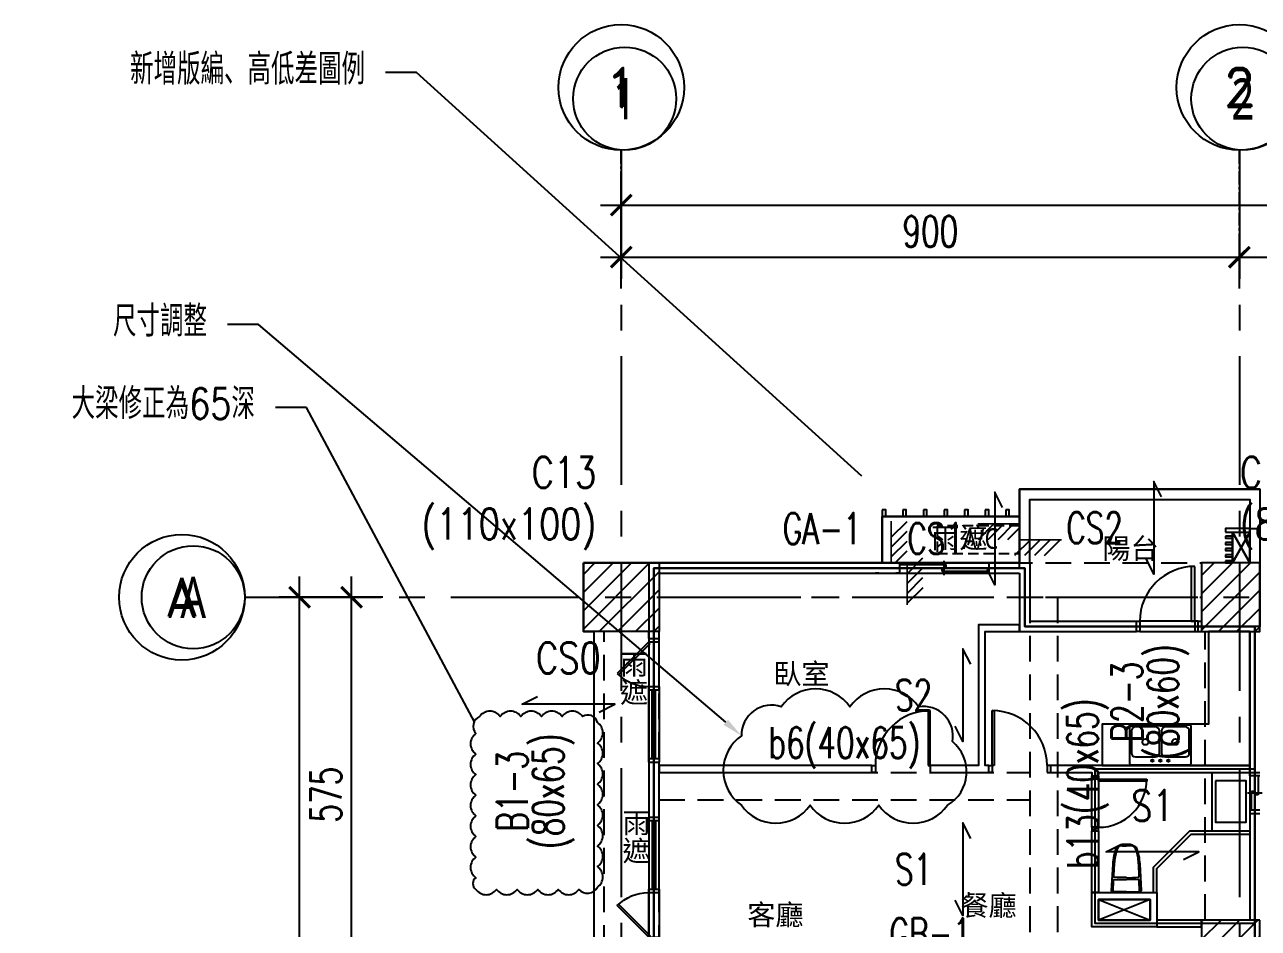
# Model space of a CAD drawing. Header units: millimetres. Extents: x -3377 to 119122, y -22007 to 15479.
# Drawn here: x 63483 to 65279, y 2402 to 3718 of the extents above; entities that cross this region are included whole.
import ezdxf
from ezdxf import colors
from ezdxf.entities.mleader import LeaderData, LeaderLine
from ezdxf.enums import TextEntityAlignment as Align
from ezdxf.math import Vec2, Vec3

# ---------------------------------------------------------------- set-up
doc = ezdxf.new("R2010")
doc.units = ezdxf.units.MM
doc.header["$LTSCALE"] = 150
doc.header["$MEASUREMENT"] = 0
for name, pattern in [('11', [0.15, 0.1, -0.05]), ('CENTER', [2, 1.25, -0.25, 0.25, -0.25]), ('HIDDEN', [0.375, 0.25, -0.125])]:
    doc.linetypes.add(name, pattern=pattern)
doc.layers.get('0').update_dxf_attribs({"plot": 0})
for name, color, linetype in [('A-10-OTHER', 7, 'Continuous'), ('area2', 6, 'Continuous'), ('ASSLN', 8, 'Continuous'), ('COL', 1, 'Continuous'), ('Col-Line', 8, 'CENTER'), ('DIM1', 7, 'Continuous'), ('FIN', 5, 'Continuous'), ('GRID', 5, 'CENTER'), ('OPEN', 4, 'Continuous'), ('S-COL', 7, 'Continuous'), ('S-COLB', 4, 'HIDDEN'), ('S-GRID', 1, 'CENTER'), ('S-GRID-DIM', 2, 'Continuous'), ('S-GRID-T', 3, 'Continuous'), ('S-HATCH-COL', 13, 'Continuous'), ('S-OPEN', 13, 'Continuous'), ('S-RCBMB', 3, 'HIDDEN'), ('S-RCBMG', 2, 'HIDDEN'), ('S-SLAB', 5, 'Continuous'), ('S-SLABT', 2, 'Continuous'), ('S-TEXTB', 3, 'Continuous'), ('S-TEXTC', 3, 'Continuous'), ('S-TEXTG', 2, 'Continuous'), ('S-THIN', 201, 'Continuous'), ('TEXT', 2, 'Continuous'), ('TOIL', 6, 'Continuous'), ('WALL', 2, 'Continuous'), ('WALL2', 3, 'Continuous'), ('WALL3', 4, 'Continuous')]:
    doc.layers.add(name, color=color, linetype=linetype)
for name, color, linetype, plot in [('AREA', 3, 'Continuous', False), ('S-ARCH', 252, 'Continuous', False), ('S-CLOUD_2022-0304', 4, 'Continuous', False), ('S-CLOUD_20220217(結構依建築圖2022-0216修改)', 4, 'Continuous', False), ('機電', 11, 'Continuous', False)]:
    doc.layers.add(name, color=color, linetype=linetype, plot=plot)
doc.styles.add('3E', font='simplex.shx', dxfattribs={"width": 0.8, "height": 45, "bigfont": 'dayus.shx'})
doc.styles.add('C1', font='', dxfattribs={"bigfont": 'japanese.shx'})
doc.styles.add('CD2', font='romand', dxfattribs={"height": 15})
doc.styles.add('CS4', font='romans.shx', dxfattribs={"width": 0.7, "height": 45, "bigfont": 'lsp.shx'})
doc.styles.add('HH', font='')
doc.styles.add('HHV', font='')
doc.styles.add('LSP', font='SIMPLEX.shx', dxfattribs={"width": 0.8, "bigfont": 'lsp.shx'})
doc.styles.get('C1').set_extended_font_data('微軟正黑體')
doc.styles.get('HH').set_extended_font_data('Microsoft JhengHei')
doc.styles.get('HHV').set_extended_font_data('@微軟正黑體')
doc.dimstyles.new('DIM150', dxfattribs={"dimscale": 15, "dimtxt": 3, "dimasz": 2, "dimexe": 2, "dimexo": 2, "dimgap": 1, "dimtad": 1, "dimdec": 1, "dimdsep": 46, "dimtxsty": 'CS4', "dimblk1": 'ARCHTICK', "dimblk2": 'ARCHTICK', "dimsah": 1, "dimcen": 2, "dimdle": 2, "dimadec": 0, "dimazin": 0, "dimtfac": 1, "dimtdec": 1, "dimtmove": 0, "dimatfit": 3, "dimldrblk": 'TAA', "dimfxl": 0, "dimtolj": 1, "dimarcsym": 0})

# ---------------------------------------------------------------- blocks, each defined once
blk = doc.blocks.new('SG1')
at = {"layer": 'S-GRID-T'}
blk.add_circle((0, 6.09375), 6.09375, dxfattribs=at)
at = {"layer": 'S-GRID-T', "style": 'CD2'}
blk.add_attdef('GRID-BUB', text='', height=3.75, dxfattribs=at).set_placement((0, 6.09375), align=Align.MIDDLE_CENTER)
blk = doc.blocks.new('SG2')
at = {"layer": 'S-GRID-T'}
blk.add_circle((-6.09375, 0), 6.09375, dxfattribs=at)
at = {"layer": 'S-GRID-T', "style": 'CD2'}
blk.add_attdef('GRID-BUB', text='', height=3.75, dxfattribs=at).set_placement((-6.09375, 0), align=Align.MIDDLE_CENTER)
blk = doc.blocks.new('_ARCHTICK')
at = {"color": 0, "linetype": 'ByBlock', "const_width": 0.15}
blk.add_lwpolyline([(-0.5, -0.5), (0.5, 0.5)], dxfattribs=at)
blk = doc.blocks.new('*D71')
at = {"layer": 'DEFPOINTS', "color": 0, "transparency": 16777216}
for p in [(-5535.9, -424.9), (-8310.9, -500.6), (-5535.9, -500.6)]:
    blk.add_point(p, dxfattribs=at)
at = {"layer": 'S-GRID-DIM', "color": 0, "lineweight": -2, "transparency": 16777216}
for p, q in [((-8310.9, -470.6), (-8310.9, -394.9)), ((-5535.9, -470.6), (-5535.9, -394.9)), ((-8340.9, -424.9), (-5505.9, -424.9))]:
    blk.add_line(p, q, dxfattribs=at)
at = {"layer": 'S-GRID-DIM', "color": 0, "lineweight": -2, "transparency": 16777216, "xscale": 30, "yscale": 30, "zscale": 30, "rotation": 180}
blk.add_blockref('_ARCHTICK', (-8310.9, -424.9), dxfattribs=at)
at = {"layer": 'S-GRID-DIM', "color": 0, "lineweight": -2, "transparency": 16777216, "xscale": 30, "yscale": 30, "zscale": 30}
blk.add_blockref('_ARCHTICK', (-5535.9, -424.9), dxfattribs=at)
at = {"layer": 'S-GRID-DIM', "color": 0, "transparency": 16777216, "insert": (-6923.4, -387.4), "char_height": 45, "attachment_point": 5, "style": 'CS4'}
blk.add_mtext('\\A1;2775', dxfattribs=at)
blk = doc.blocks.new('TAA')
at = {"linetype": 'Continuous'}
blk.add_line((0, 0), (-1.663, 0), dxfattribs=at)
blk.add_solid([(-1.5, -0.25), (-1.5, 0.25), (0, 0)], dxfattribs=at)
blk = doc.blocks.new('*D72')
at = {"layer": 'DEFPOINTS', "color": 0, "transparency": 16777216}
for p in [(-7410.9, -500.6), (-8310.9, -576.2), (-7410.9, -576.2)]:
    blk.add_point(p, dxfattribs=at)
at = {"layer": 'S-GRID-DIM', "color": 0, "lineweight": -2, "transparency": 16777216}
for p, q in [((-8310.9, -546.2), (-8310.9, -470.6)), ((-7410.9, -546.2), (-7410.9, -470.6)), ((-8340.9, -500.6), (-7380.9, -500.6))]:
    blk.add_line(p, q, dxfattribs=at)
at = {"layer": 'S-GRID-DIM', "color": 0, "lineweight": -2, "transparency": 16777216, "xscale": 30, "yscale": 30, "zscale": 30, "rotation": 180}
blk.add_blockref('_ARCHTICK', (-8310.9, -500.6), dxfattribs=at)
at = {"layer": 'S-GRID-DIM', "color": 0, "lineweight": -2, "transparency": 16777216, "xscale": 30, "yscale": 30, "zscale": 30}
blk.add_blockref('_ARCHTICK', (-7410.9, -500.6), dxfattribs=at)
at = {"layer": 'S-GRID-DIM', "color": 0, "transparency": 16777216, "insert": (-7860.9, -463.1), "char_height": 45, "attachment_point": 5, "style": 'CS4'}
blk.add_mtext('\\A1;900', dxfattribs=at)
blk = doc.blocks.new('*D73')
at = {"layer": 'DEFPOINTS', "color": 0, "transparency": 16777216}
for p in [(-6585.9, -500.6), (-7410.9, -576.2), (-6585.9, -576.2)]:
    blk.add_point(p, dxfattribs=at)
at = {"layer": 'S-GRID-DIM', "color": 0, "lineweight": -2, "transparency": 16777216}
for p, q in [((-7410.9, -546.2), (-7410.9, -470.6)), ((-6585.9, -546.2), (-6585.9, -470.6)), ((-7440.9, -500.6), (-6555.9, -500.6))]:
    blk.add_line(p, q, dxfattribs=at)
at = {"layer": 'S-GRID-DIM', "color": 0, "lineweight": -2, "transparency": 16777216, "xscale": 30, "yscale": 30, "zscale": 30, "rotation": 180}
blk.add_blockref('_ARCHTICK', (-7410.9, -500.6), dxfattribs=at)
at = {"layer": 'S-GRID-DIM', "color": 0, "lineweight": -2, "transparency": 16777216, "xscale": 30, "yscale": 30, "zscale": 30}
blk.add_blockref('_ARCHTICK', (-6585.9, -500.6), dxfattribs=at)
at = {"layer": 'S-GRID-DIM', "color": 0, "transparency": 16777216, "insert": (-6998.4, -463.1), "char_height": 45, "attachment_point": 5, "style": 'CS4'}
blk.add_mtext('\\A1;825', dxfattribs=at)
blk = doc.blocks.new('*D75')
at = {"layer": 'DEFPOINTS', "color": 0, "transparency": 16777216}
for p in [(-8779.1, -995.9), (-8703.4, -995.9), (-8703.4, -2885.9)]:
    blk.add_point(p, dxfattribs=at)
at = {"layer": 'S-GRID-DIM', "color": 0, "lineweight": -2, "transparency": 16777216}
for p, q in [((-8779.1, -2915.9), (-8779.1, -965.9)), ((-8733.4, -995.9), (-8809.1, -995.9)), ((-8733.4, -2885.9), (-8809.1, -2885.9))]:
    blk.add_line(p, q, dxfattribs=at)
at = {"layer": 'S-GRID-DIM', "color": 0, "lineweight": -2, "transparency": 16777216, "xscale": 30, "yscale": 30, "zscale": 30}
for p, rotation in [((-8779.1, -995.9), 90), ((-8779.1, -2885.9), 270)]:
    blk.add_blockref('_ARCHTICK', p, dxfattribs=dict(at, rotation=rotation))
at = {"layer": 'S-GRID-DIM', "color": 0, "transparency": 16777216, "insert": (-8816.6, -1940.9), "char_height": 45, "attachment_point": 5, "rotation": 90, "style": 'CS4'}
blk.add_mtext('\\A1;1890', dxfattribs=at)
blk = doc.blocks.new('*D78')
at = {"layer": 'DEFPOINTS', "color": 0, "transparency": 16777216}
for p in [(-8703.4, -995.9), (-8627.8, -995.9), (-8627.8, -1570.9)]:
    blk.add_point(p, dxfattribs=at)
at = {"layer": 'S-GRID-DIM', "color": 0, "lineweight": -2, "transparency": 16777216}
for p, q in [((-8703.4, -1600.9), (-8703.4, -965.9)), ((-8657.8, -995.9), (-8733.4, -995.9)), ((-8657.8, -1570.9), (-8733.4, -1570.9))]:
    blk.add_line(p, q, dxfattribs=at)
at = {"layer": 'S-GRID-DIM', "color": 0, "lineweight": -2, "transparency": 16777216, "xscale": 30, "yscale": 30, "zscale": 30}
for p, rotation in [((-8703.4, -995.9), 90), ((-8703.4, -1570.9), 270)]:
    blk.add_blockref('_ARCHTICK', p, dxfattribs=dict(at, rotation=rotation))
at = {"layer": 'S-GRID-DIM', "color": 0, "transparency": 16777216, "insert": (-8740.9, -1283.4), "char_height": 45, "attachment_point": 5, "rotation": 90, "style": 'CS4'}
blk.add_mtext('\\A1;575', dxfattribs=at)
blk = doc.blocks.new('COL(2F-16F)')
for points in [[(-8365.9, -945.9), (-8255.9, -945.9), (-8255.9, -1045.9), (-8365.9, -1045.9)], [(-7380.9, -945.9), (-7465.9, -945.9), (-7465.9, -1045.9), (-7380.9, -1045.9)], [(-7380.9, -1465.9), (-7465.9, -1465.9), (-7465.9, -1605.9), (-7380.9, -1605.9)]]:
    blk.add_lwpolyline(points, close=True)
blk = doc.blocks.new('$PWS001115O08HK0DW0000DW2')
at = {"color": 0, "linetype": 'Continuous'}
for p, q in [((-55, 7.5), (-50, 7.5)), ((-50, 7.5), (-50, -7.5)), ((50, 7.5), (-50, 7.5)), ((50, 2.5), (-50, 2.5)), ((55, 7.5), (50, 7.5)), ((50, 7.5), (50, -7.5)), ((-50, -7.5), (-55, -7.5)), ((50, -2.5), (-50, -2.5)), ((-50, -7.5), (50, -7.5)), ((50, -7.5), (55, -7.5))]:
    blk.add_line(p, q, dxfattribs=at)
blk = doc.blocks.new('$PDS002515O05SC0DW00008C10')
at = {"color": 0, "linetype": 'Continuous', "lineweight": -2}
for p, q in [((-13.5, 53.5), (-15.6, 51.3)), ((-15.6, 51.3), (30.4, 5.4)), ((32.5, 7.5), (-13.5, 53.5)), ((-37.5, 7.5), (-32.5, 7.5)), ((-32.5, 7.5), (-32.5, -7.5)), ((32.5, 7.5), (-32.5, 7.5)), ((30.4, 5.4), (32.5, 7.5)), ((37.5, 7.5), (32.5, 7.5)), ((32.5, 7.5), (32.5, -7.5)), ((-32.5, -7.5), (-37.5, -7.5)), ((-32.5, -7.5), (32.5, -7.5)), ((32.5, -7.5), (37.5, -7.5))]:
    blk.add_line(p, q, dxfattribs=at)
blk.add_arc((32.5, 7.5), 65, 135, 180, dxfattribs=at)
blk = doc.blocks.new('A$C16E17CE1')
at = {"color": 252}
for p, q in [((-1790, 1245), (-1790, 780)), ((-980, 855), (-1055, 825)), ((-1055, 855), (-980, 825))]:
    blk.add_line(p, q, dxfattribs=at)
blk.add_lwpolyline([(-1170, 1412.5), (-1170, 1345), (-1370, 1345), (-1370, 1412.5)], close=True, dxfattribs=at)
blk.add_lwpolyline([(-835, 1345), (-860, 1345), (-860, 1390), (-835, 1390), (-835, 1345), (-860, 1390), (-860, 1345), (-835, 1390)], dxfattribs=at)
at = {"layer": 'A-10-OTHER', "color": 252}
for points in [[(-1370, 1422.5), (-1370, 1412.5), (-1365, 1412.5), (-1365, 1422.5)], [(-1340, 1422.5), (-1340, 1412.5), (-1335, 1412.5), (-1335, 1422.5)], [(-1310, 1422.5), (-1310, 1412.5), (-1305, 1412.5), (-1305, 1422.5)], [(-1280, 1422.5), (-1280, 1412.5), (-1275, 1412.5), (-1275, 1422.5)], [(-1250, 1422.5), (-1250, 1412.5), (-1245, 1412.5), (-1245, 1422.5)], [(-1220, 1422.5), (-1220, 1412.5), (-1215, 1412.5), (-1215, 1422.5)], [(-1190, 1422.5), (-1190, 1412.5), (-1185, 1412.5), (-1185, 1422.5)]]:
    blk.add_lwpolyline(points, close=True, dxfattribs=at)
at = {"layer": 'AREA', "color": 252}
for points in [[(-820, 1452.5), (-1170, 1452.5), (-1170, 1412.5), (-1370, 1412.5), (-1370, 1345), (-1710, 1345), (-1710, 1245), (-1790, 1245), (-1790, 780)], [(-820, 1452.5), (-1170, 1452.5), (-1170, 1345), (-1370, 1345), (-1370, 1345), (-1710, 1345), (-1710, 1245), (-1710, 1245), (-1710, 780)], [(-557.5, -592.5), (-827.5, -592.5), (-885, -592.5), (-1147.5, -592.5), (-1147.5, -637.5), (-1170, -637.5), (-1702.5, -637.5), (-1702.5, -7.5), (-1702.5, 1337.5), (-1162.5, 1337.5), (-1162.5, 1252.5), (-827.5, 1252.5), (-827.5, 1012.5), (-827.5, 1012.5), (-827.5, 772.5), (-827.5, 772.5), (-827.5, 580), (-827.5, 580), (-697.5, 580)]]:
    blk.add_lwpolyline(points, dxfattribs=at)
for points in [[(-820, 1452.5), (-820, 1252.5), (-1162.5, 1252.5), (-1162.5, 1337.5), (-1170, 1337.5), (-1170, 1452.5)], [(-1052.5, -7.5), (-1052.5, 482.5), (-827.5, 482.5), (-827.5, 772.5), (-827.5, 772.5), (-827.5, 1012.5), (-827.5, 1012.5), (-827.5, 1252.5), (-1162.5, 1252.5), (-1162.5, 1337.5), (-1702.5, 1337.5), (-1702.5, -7.5)]]:
    blk.add_lwpolyline(points, close=True, dxfattribs=at)
at = {"layer": 'area2', "color": 252}
blk.add_lwpolyline([(-1052.5, -7.5), (-1052.5, -7.5), (-1052.5, 482.5), (-1052.5, 482.5), (-1052.5, 482.5), (-827.5, 482.5), (-827.5, 482.5), (-827.5, 482.5), (-827.5, 1252.5), (-827.5, 1252.5), (-827.5, 1252.5), (-827.5, 1252.5), (-827.5, 1252.5), (-827.5, 1252.5), (-1162.5, 1252.5), (-1162.5, 1337.5), (-1162.5, 1337.5), (-1702.5, 1337.5), (-1702.5, -7.5), (-1052.5, -7.5), (-1052.5, -7.5)], close=True, dxfattribs=at)
at = {"layer": 'ASSLN', "color": 252}
for points in [[(-870, 1390), (-835, 1390), (-835, 1395), (-870, 1395)], [(-870, 1384), (-870, 1381), (-860, 1381), (-860, 1384)], [(-870, 1375), (-870, 1372), (-860, 1372), (-860, 1375)], [(-870, 1366), (-870, 1363), (-860, 1363), (-860, 1366)], [(-870, 1357), (-870, 1354), (-860, 1354), (-860, 1357)], [(-870, 1348), (-870, 1345), (-860, 1345), (-860, 1348)]]:
    blk.add_lwpolyline(points, close=True, dxfattribs=at)
at = {"layer": 'COL', "color": 252}
for points in [[(-1805, 1345), (-1695, 1345), (-1695, 1245), (-1805, 1245)], [(-820, 1345), (-905, 1345), (-905, 1245), (-820, 1245)], [(-820, 825), (-905, 825), (-905, 685), (-820, 685)]]:
    blk.add_lwpolyline(points, close=True, dxfattribs=at)
at = {"layer": 'Col-Line', "color": 252, "linetype": 'ByBlock'}
for centre in [(-1745, 2021), (-845, 2021), (-2373.2, 1295)]:
    blk.add_circle(centre, 75, dxfattribs=at)
at = {"layer": 'DIM1', "color": 252}
blk.add_lwpolyline([(-827.5, 1045), (-827.5, 821), (-827.5, 820), (-1060, 820), (-1060, 1045), (-827.5, 1045)], dxfattribs=at)
at = {"layer": 'FIN', "color": 252}
for p, q in [((-1010, 1106.1), (-1010, 1053.9)), ((-922.9, 1109), (-1007.1, 1109)), ((-1007.1, 1100.3), (-1007.1, 1068.4)), ((-972.3, 1106.1), (-1001.3, 1106.1)), ((-966.5, 1068.4), (-966.5, 1100.3)), ((-963.5, 1100.3), (-963.5, 1068.4)), ((-928.7, 1106.1), (-957.7, 1106.1)), ((-922.9, 1068.4), (-922.9, 1100.3)), ((-920, 1053.9), (-920, 1106.1)), ((-1001.3, 1062.6), (-972.3, 1062.6)), ((-957.7, 1062.6), (-928.7, 1062.6)), ((-1007.1, 1051), (-922.9, 1051))]:
    blk.add_line(p, q, dxfattribs=at)
blk.add_lwpolyline([(-835, 1245), (-895, 1245), (-895, 1110), (-1050, 1110), (-1050, 1050), (-835, 1050)], close=True, dxfattribs=at)
for centre, radius in [((-986.8, 1084.4), 4.48), ((-943.2, 1084.4), 4.48), ((-976.6, 1056.9), 1.65), ((-965, 1056.9), 1.75), ((-953.4, 1056.9), 1.65)]:
    blk.add_circle(centre, radius, dxfattribs=at)
for centre, radius, start, end in [((-1007.1, 1106.1), 2.9, 90, 180), ((-1001.3, 1100.3), 5.81, 90, 180), ((-972.3, 1100.3), 5.81, 0, 90), ((-957.7, 1100.3), 5.81, 90, 180), ((-928.7, 1100.3), 5.81, 0, 90), ((-922.9, 1106.1), 2.9, 0, 90), ((-1001.3, 1068.4), 5.81, 180, 270), ((-972.3, 1068.4), 5.81, 270, 0), ((-957.7, 1068.4), 5.81, 180, 270), ((-928.7, 1068.4), 5.81, 270, 0), ((-1007.1, 1053.9), 2.9, 180, 270), ((-922.9, 1053.9), 2.9, 270, 0)]:
    blk.add_arc(centre, radius, start, end, dxfattribs=at)
at = {"layer": 'GRID', "color": 252, "ltscale": 0.1}
for p, q in [((-1750, 1746.2), (-1750, 1946)), ((-850, 1746.2), (-850, 1946)), ((-2298.2, 1295), (-2098.2, 1295))]:
    blk.add_line(p, q, dxfattribs=at)
at = {"layer": 'OPEN', "color": 252, "linetype": 'Continuous'}
for p, q in [((-1280, 1327), (-1280, 1348)), ((-1350, 1345), (-1345, 1345)), ((-1345, 1330), (-1350, 1330)), ((-1345, 1345), (-1345, 1330)), ((-1215, 1345), (-1345, 1345)), ((-1345, 1342.5), (-1277.5, 1342.5)), ((-1215, 1337.5), (-1345, 1337.5)), ((-1345, 1330), (-1215, 1330)), ((-1282.5, 1332.5), (-1282.5, 1337.5)), ((-1215, 1332.5), (-1282.5, 1332.5)), ((-1277.5, 1342.5), (-1277.5, 1337.5)), ((-1210, 1345), (-1215, 1345)), ((-1215, 1345), (-1215, 1330)), ((-1215, 1330), (-1210, 1330)), ((-915, 1340), (-920, 1340)), ((-920, 1340), (-920, 1260)), ((-915, 1260), (-915, 1340)), ((-1000, 1260), (-995, 1260)), ((-995, 1260), (-995, 1245)), ((-915, 1260), (-995, 1260)), ((-920, 1260), (-915, 1260)), ((-910, 1260), (-915, 1260)), ((-915, 1260), (-915, 1245)), ((-995, 1245), (-1000, 1245)), ((-995, 1245), (-915, 1245)), ((-915, 1245), (-910, 1245)), ((-1300, 1130), (-1303, 1130)), ((-1303, 1130), (-1303, 1050)), ((-1300, 1050), (-1300, 1130)), ((-1210, 1050), (-1210, 1130)), ((-1210, 1130), (-1207, 1130)), ((-1207, 1130), (-1207, 1050)), ((-1385, 1050), (-1380, 1050)), ((-1380, 1050), (-1380, 1040)), ((-1303, 1050), (-1300, 1050)), ((-1295, 1050), (-1300, 1050)), ((-1300, 1050), (-1300, 1040)), ((-1215, 1050), (-1210, 1050)), ((-1210, 1050), (-1210, 1040)), ((-1207, 1050), (-1210, 1050)), ((-1125, 1050), (-1130, 1050)), ((-1130, 1050), (-1130, 1040)), ((-1380, 1040), (-1385, 1040)), ((-1300, 1040), (-1295, 1040)), ((-1210, 1040), (-1215, 1040)), ((-1130, 1040), (-1125, 1040)), ((-1065, 1030), (-1065, 1035)), ((-1055, 1030), (-1065, 1030)), ((-1065, 960), (-1065, 1030)), ((-1055, 1035), (-1055, 1030)), ((-1055, 1030), (-1055, 960)), ((-1055, 1030), (-985, 1030)), ((-1055, 1027), (-1055, 1030)), ((-985, 1027), (-1055, 1027)), ((-985, 1030), (-985, 1027)), ((-835, 1035), (-835, 1040)), ((-820, 1035), (-835, 1035)), ((-835, 1035), (-835, 985)), ((-827.5, 985), (-827.5, 1035)), ((-822.5, 1035), (-822.5, 1007.5)), ((-838, 1010), (-817, 1010)), ((-832.5, 985), (-832.5, 1012.5)), ((-832.5, 1012.5), (-827.5, 1012.5)), ((-822.5, 1007.5), (-827.5, 1007.5)), ((-820, 985), (-835, 985)), ((-835, 985), (-835, 980)), ((-1055, 960), (-1065, 960)), ((-1065, 960), (-1065, 955)), ((-1055, 955), (-1055, 960))]:
    blk.add_line(p, q, dxfattribs=at)
for centre, radius, start, end in [((-915, 1260), 80, 90, 180), ((-1300, 1050), 80, 90, 180), ((-1210, 1050), 80, 0, 90), ((-1055, 1030), 70, 270, 0)]:
    blk.add_arc(centre, radius, start, end, dxfattribs=at)
at = {"layer": 'TOIL', "color": 252}
for p, q in [((-890, 1040), (-890, 955)), ((-1020.7, 933), (-1014.5, 933)), ((-1008.3, 933), (-1014.5, 933)), ((-905, 825), (-905, 820)), ((-905, 825), (-905, 825)), ((-905, 820), (-905, 820))]:
    blk.add_line(p, q, dxfattribs=at)
blk.add_lwpolyline([(-885, 1027.5), (-885, 967.5), (-840, 967.5), (-840, 1027.5)], close=True, dxfattribs=at)
for points in [[(-975, 865), (-975, 902.1), (-922.1, 955), (-835, 955)], [(-970, 865), (-970, 900), (-920, 950), (-835, 950)]]:
    blk.add_lwpolyline(points, dxfattribs=at)
blk.add_lwpolyline([(-1012.5, 935.6, -0.194459), (-1000.2, 930.7, -0.07596), (-995.1, 906.7), (-993, 867.5), (-995.2, 865), (-1034.8, 865), (-1036, 867.5), (-1033.9, 906.5, -0.07596), (-1028.8, 930.7, -0.194459), (-1016.6, 935.6)], format="xyb", close=True, dxfattribs=at)
for points in [[(-1014.5, 866.3), (-1032.9, 866.3, -0.332674), (-1033.7, 866.9), (-1033.1, 883, -0.271876), (-1032.6, 883.7, -0.013613), (-1014.5, 884.1, -43.172872)], [(-1014.5, 866.3), (-996.1, 866.3, 0.332674), (-995.3, 866.9), (-995.9, 883, 0.271876), (-996.4, 883.7, 0.013613), (-1014.5, 884.1, 43.172872)]]:
    blk.add_lwpolyline(points, format="xyb", dxfattribs=at)
for centre, radius, start, end in [((-952.7, 902.7), 79.5, 161.2752, 174.7588), ((-1021.4, 926.1), 6.93, 83.869, 162.5206), ((-1007.5, 926.4), 6.62, 22.881, 96.9927), ((-1037.4, 910.8), 40.3, 359.7388, 26.8929), ((-869.9, 890.5), 163.2, 173.1505, 181.169), ((-1169.2, 893), 173.1, 358.2114, 5.8192), ((-1038, 302.1), 585.1, 87.7018, 89.5191), ((-1011.6, 1008.1), 121.5, 268.6098, 277.2474)]:
    blk.add_arc(centre, radius, start, end, dxfattribs=at)
at = {"layer": 'WALL', "color": 252}
for p, q in [((-1695, 1345), (-1155, 1345)), ((-1695, 1330), (-1170, 1330)), ((-1170, 1330), (-1170, 1245)), ((-1155, 1345), (-1155, 1260)), ((-1155, 1260), (-1000, 1260)), ((-1000, 1245), (-1000, 1260)), ((-910, 1245), (-910, 1260)), ((-910, 1260), (-905, 1260)), ((-1710, 1235), (-1710, 1245)), ((-1695, 1235), (-1695, 1245)), ((-1170, 1245), (-1000, 1245)), ((-910, 1245), (-905, 1245)), ((-1710, 1235), (-1695, 1235)), ((-1710, 1055), (-1710, 975)), ((-1710, 1055), (-1695, 1055)), ((-1695, 975), (-1695, 1055)), ((-835, 1040), (-820, 1040)), ((-835, 1020), (-835, 825)), ((-835, 1020), (-835, 1020)), ((-1710, 975), (-1695, 975)), ((-835, 980), (-820, 980))]:
    blk.add_line(p, q, dxfattribs=at)
blk.add_lwpolyline([(-820, 1345), (-835, 1345), (-835, 1395), (-820, 1395)], close=True, dxfattribs=at)
blk.add_lwpolyline([(-835, 1245), (-835, 1020)], dxfattribs=at)
at = {"layer": 'WALL2', "color": 252}
blk.add_line((-1375, 1330), (-1380, 1330), dxfattribs=at)
blk.add_lwpolyline([(-1702.5, 665), (-1702.5, 1337.5), (-1162.5, 1337.5), (-1162.5, 1252.5), (-827.5, 1252.5)], dxfattribs=at)
for points in [[(-1170, 1255), (-1230, 1255), (-1230, 1050), (-1300, 1050), (-1300, 1040), (-1215, 1040), (-1215, 1050), (-1220, 1050), (-1220, 1245), (-1170, 1245)], [(-1695, 1040), (-1385, 1040), (-1385, 1050), (-1695, 1050)], [(-835, 1050), (-1125, 1050), (-1125, 1040), (-1065, 1040), (-1065, 1035), (-1055, 1035), (-1055, 1040), (-835, 1040)], [(-1055, 865), (-1065, 865), (-1065, 955), (-1055, 955)], [(-970, 815), (-1065, 815), (-1065, 865), (-970, 865)], [(-1055, 825), (-980, 825), (-980, 855), (-1055, 855)], [(-970, 815), (-905, 815), (-905, 825), (-970, 825)]]:
    blk.add_lwpolyline(points, close=True, dxfattribs=at)
at = {"layer": 'WALL3', "color": 252}
for points in [[(-1170, 1345), (-1170, 1452.5), (-820, 1452.5), (-820, 1345)], [(-1155, 1345), (-1155, 1437.5), (-835, 1437.5), (-835, 1437.5), (-835, 1345)]]:
    blk.add_lwpolyline(points, dxfattribs=at)
at = {"layer": '機電', "color": 252, "linetype": '11'}
blk.add_lwpolyline([(-1170, 1358.8), (-1170, 1398.8), (-1290, 1398.8), (-1290, 1358.8)], close=True, dxfattribs=at)
at = {"layer": 'OPEN', "color": 252, "lineweight": -2, "rotation": 90.00000000000001}
blk.add_blockref('$PDS002515O05SC0DW00008C10', (-1702.5, 1197.5), dxfattribs=at)
at = {"layer": 'OPEN', "color": 252, "extrusion": (0, 0, -1), "zscale": -1, "rotation": 270}
blk.add_blockref('$PWS001115O08HK0DW0000DW2', (1702.5, 1110), dxfattribs=at)
at = {"layer": 'OPEN', "color": 252, "extrusion": (0, 0, -1), "xscale": -1, "zscale": -1, "rotation": 270}
blk.add_blockref('$PWS001115O08HK0DW0000DW2', (1702.5, 920), dxfattribs=at)
at = {"layer": 'OPEN', "color": 252, "lineweight": -2, "xscale": -1, "rotation": 90}
blk.add_blockref('$PDS002515O05SC0DW00008C10', (-1702.5, 832.5), dxfattribs=at)
at = {"layer": 'Col-Line', "color": 252, "style": 'C1', "width": 0.75}
for s, p in [('1', (-1745, 2021)), ('2', (-845, 2021)), ('A', (-2373.2, 1295))]:
    blk.add_text(s, height=60, dxfattribs=at).set_placement(p, align=Align.MIDDLE)
at = {"layer": 'TEXT', "color": 252, "style": 'HH'}
for s, p in [('雨遮', (-1257.7, 1366.7)), ('陽台', (-1008.4, 1351.1)), ('臥室', (-1487.6, 1168.5)), ('餐廳', (-1215.2, 831.3)), ('客廳', (-1525.5, 817.7))]:
    blk.add_text(s, height=30, dxfattribs=at).set_placement(p, align=Align.CENTER)
at = {"layer": 'TEXT', "color": 252, "style": 'HHV'}
for p in [(-1746.8, 1177.5), (-1743.3, 946.7)]:
    blk.add_text('雨遮', height=30, rotation=270, dxfattribs=at).set_placement(p, align=Align.CENTER)
at = {"layer": '機電', "color": 252, "style": 'HH', "width": 0.8}
blk.add_text('A/C', height=30, dxfattribs=at).set_placement((-1252.5, 1365.5))
blk = doc.blocks.new('2022-0217')
blk.add_blockref('A$C16E17CE1', (53991.1, -6171))
blk = doc.blocks.new('NTSELCH1')
at = {"layer": 'S-THIN'}
for p, q in [((-2.5, 1.54), (-4.03, 0)), ((-1.54, 1.54), (-3.07, 0)), ((-0.58, 1.54), (-2.12, 0)), ((0, 1.54), (0, 0)), ((0, 1.16), (-1.18, -0.02)), ((1.05, 0), (-0.49, -1.54)), ((2.01, 0), (0.47, -1.54)), ((2.97, 0), (1.43, -1.54)), ((3.92, 0), (2.37, -1.55))]:
    blk.add_line(p, q, dxfattribs=at)
at = {"layer": 'S-THIN', "const_width": 0.169}
for points in [[(-4.07, 1.54), (0, 1.54)], [(4.07, 0), (0, 0)]]:
    blk.add_lwpolyline(points, dxfattribs=at)
blk = doc.blocks.new('NTSELCH2')
at = {"layer": 'S-THIN'}
for p, q in [((0, 1.54), (0, 0)), ((0.58, 1.54), (2.12, 0)), ((1.54, 1.54), (3.07, 0)), ((2.5, 1.54), (4.03, 0)), ((-3.92, 0), (-2.37, -1.55)), ((-2.97, 0), (-1.43, -1.54)), ((-2.01, 0), (-0.47, -1.54)), ((-1.05, 0), (0.49, -1.54)), ((0, 1.16), (1.18, -0.02))]:
    blk.add_line(p, q, dxfattribs=at)
at = {"layer": 'S-THIN', "const_width": 0.169}
for points in [[(4.07, 1.54), (0, 1.54)], [(-4.07, 0), (0, 0)]]:
    blk.add_lwpolyline(points, dxfattribs=at)
blk = doc.blocks.new('_None')
blk = doc.blocks.new('LINE(2)')
at = {"layer": 'S-GRID'}
for points in [[(-8310.87, -344.9), (-8310.87, -3083.41)], [(-7410.87, -344.9), (-7410.87, -3083.41)], [(-8859.11, -995.91), (-5430.87, -995.91)]]:
    blk.add_lwpolyline(points, dxfattribs=at)
at = {"layer": 'S-GRID-T', "xscale": 15, "yscale": 15, "zscale": 15}
for name, p, values in [('SG1', (-8310.87, -344.9), {'GRID-BUB': '1'}), ('SG1', (-7410.87, -344.9), {'GRID-BUB': '2'}), ('SG2', (-8859.11, -995.91), {'GRID-BUB': 'A'})]:
    blk.add_blockref(name, p, dxfattribs=at).add_auto_attribs(values)
at = {"layer": 'S-GRID-DIM'}
for base, p1, p2, picture, middle in [((-5535.87, -424.9), (-8310.87, -500.57), (-5535.87, -500.57), '*D71', (-6923.37, -387.4)), ((-7410.87, -500.57), (-8310.87, -576.23), (-7410.87, -576.23), '*D72', (-7860.87, -463.07)), ((-6585.87, -500.57), (-7410.87, -576.23), (-6585.87, -576.23), '*D73', (-6998.37, -463.07))]:
    dim = blk.add_linear_dim(base=base, p1=p1, p2=p2, dimstyle='DIM150', dxfattribs=at)
    dim.commit()
    dim.dimension.update_dxf_attribs({"geometry": picture, "text_midpoint": middle})
for base, p1, p2, picture, middle in [((-8779.11, -995.91), (-8703.44, -2885.91), (-8703.44, -995.91), '*D75', (-8816.61, -1940.91)), ((-8703.44, -995.91), (-8627.78, -1570.91), (-8627.78, -995.91), '*D78', (-8740.94, -1283.41))]:
    dim = blk.add_linear_dim(base=base, p1=p1, p2=p2, angle=90, dimstyle='DIM150', dxfattribs=at)
    dim.commit()
    dim.dimension.update_dxf_attribs({"geometry": picture, "text_midpoint": middle})

msp = doc.modelspace()

# ---------------------------------------------------------------- hatches: boundary and pattern name
at = {"layer": 'S-HATCH-COL'}
h = msp.add_hatch(dxfattribs=at)
h.set_pattern_fill('ANSI31', color=256, scale=150, style=0)
h.set_pattern_definition([(45, (24220.8, -3880.068), (-13.258252, 13.258252), [])])
h.paths.add_polyline_path([(67071.53, 2359.16), (67181.53, 2359.16), (67181.53, 2259.16), (67071.53, 2259.16)])
h.paths.add_polyline_path([(67071.53, 1619.16), (67181.53, 1619.16), (67181.53, 1519.16), (67071.53, 1519.16)])
h.paths.add_polyline_path([(67071.53, 1044.16), (67181.53, 1044.16), (67181.53, 944.16), (67071.53, 944.16)])
h.paths.add_polyline_path([(65966.53, 1044.16), (66076.53, 1044.16), (66076.53, 944.16), (65966.53, 944.16)])
h.paths.add_polyline_path([(65311.53, 1044.16), (65201.53, 1044.16), (65201.53, 944.16), (65311.53, 944.16)])
h.paths.add_polyline_path([(64296.53, 2934.16), (64406.53, 2934.16), (64406.53, 2834.16), (64296.53, 2834.16)])
h.paths.add_polyline_path([(64296.53, 2369.16), (64406.53, 2369.16), (64406.53, 2269.16), (64296.53, 2269.16)])
h.paths.add_polyline_path([(64296.53, 1634.16), (64406.53, 1634.16), (64406.53, 1534.16), (64296.53, 1534.16)])
h.paths.add_polyline_path([(64296.53, 1044.16), (64406.53, 1044.16), (64406.53, 944.16), (64296.53, 944.16)])
h.paths.add_polyline_path([(65281.53, 2934.16), (65196.53, 2934.16), (65196.53, 2834.16), (65281.53, 2834.16)])
h.paths.add_polyline_path([(66016.53, 1589.16), (66101.53, 1589.16), (66101.53, 1449.16), (66016.53, 1449.16)])
h.paths.add_polyline_path([(66016.53, 2414.16), (66101.53, 2414.16), (66101.53, 2274.16), (66016.53, 2274.16)])
h.paths.add_polyline_path([(65281.53, 2414.16), (65196.53, 2414.16), (65196.53, 2274.16), (65281.53, 2274.16)])
h.paths.add_polyline_path([(65196.53, 1589.16), (65281.53, 1589.16), (65281.53, 1449.16), (65196.53, 1449.16)])
h.paths.add_polyline_path([(66016.53, 2934.16), (66101.53, 2934.16), (66101.53, 2834.16), (66016.53, 2834.16)])
h.paths.add_polyline_path([(67071.53, 2934.16), (67181.53, 2934.16), (67181.53, 2834.16), (67071.53, 2834.16)])

# ---------------------------------------------------------------- linework, layer by layer
at = {"layer": 'S-CLOUD_2022-0304'}
msp.add_lwpolyline([(64526.5, 2581.23, 0.5205671), (64626.5, 2581.23, 0.5205671), (64726.5, 2581.23, 0.5205671), (64826.5, 2581.23, 0.5205671), (64833.78, 2673.94, 0.5205671), (64784.47, 2724.64, 0.5205671), (64684.47, 2724.64, 0.5205671), (64584.47, 2724.64, 0.5205671), (64526.5, 2682.61, 0.5205671)], format="xyb", close=True, dxfattribs=at)
at = {"layer": 'S-CLOUD_20220217(結構依建築圖2022-0216修改)'}
msp.add_lwpolyline([(64139.9, 2458.84, 0.5205671), (64169.9, 2458.84, 0.5205671), (64199.9, 2458.84, 0.5205671), (64229.9, 2458.84, 0.5205671), (64259.9, 2458.84, 0.5205671), (64289.9, 2458.84, 0.5205671), (64316.83, 2461.91, 0.5205671), (64316.83, 2491.91, 0.5205671), (64316.83, 2521.91, 0.5205671), (64316.83, 2551.91, 0.5205671), (64316.83, 2581.91, 0.5205671), (64316.83, 2611.91, 0.5205671), (64316.83, 2641.91, 0.5205671), (64316.83, 2671.91, 0.5205671), (64316.83, 2701.91, 0.5205671), (64295.33, 2710.41, 0.5205671), (64265.33, 2710.41, 0.5205671), (64235.33, 2710.41, 0.5205671), (64205.33, 2710.41, 0.5205671), (64175.33, 2710.41, 0.5205671), (64145.33, 2710.41, 0.5205671), (64139.9, 2685.83, 0.5205671), (64139.9, 2655.83, 0.5205671), (64139.9, 2625.83, 0.5205671), (64139.9, 2595.83, 0.5205671), (64139.9, 2565.83, 0.5205671), (64139.9, 2535.83, 0.5205671), (64139.9, 2505.83, 0.5205671), (64139.9, 2475.83, 0.5205671)], format="xyb", close=True, dxfattribs=at)
at = {"layer": 'S-OPEN'}
for p, q in [((65241.53, 2979.16), (65266.53, 2934.16)), ((65266.53, 2979.16), (65241.53, 2934.16)), ((65046.53, 2444.16, 0), (65121.53, 2414.16, 0)), ((65121.53, 2444.16), (65046.53, 2414.16))]:
    msp.add_line(p, q, dxfattribs=at)
at = {"layer": 'S-RCBMB'}
for p, q in [((64946.53, 2884.16), (64946.53, 2339.16)), ((64986.53, 2884.16), (64986.53, 2339.16)), ((64406.53, 2629.16, 0), (64946.53, 2629.16, 0)), ((64406.53, 2589.16, 0), (64946.53, 2589.16, 0))]:
    msp.add_line(p, q, dxfattribs=at)
at = {"layer": 'S-RCBMG'}
for p, q in [((64406.53, 2934.16), (65196.53, 2934.16)), ((64406.53, 2884.16), (65196.53, 2884.16)), ((64326.53, 2369.16), (64326.53, 2834.16)), ((64406.53, 2369.16), (64406.53, 2834.16)), ((65201.53, 2414.16), (65201.53, 2834.16))]:
    msp.add_line(p, q, dxfattribs=at)
at = {"layer": 'S-SLAB'}
for points in [[(65281.53, 3041.66), (64931.53, 3041.66), (64931.53, 2934.16), (64296.53, 2934.16)], [(64731.53, 2934.16), (64731.53, 3001.66), (64931.53, 3001.66)], [(64296.53, 2934.16), (64296.53, 2834.16), (64311.53, 2834.16), (64311.53, 2369.16), (64296.53, 2369.16), (64296.53, 2269.16), (64311.53, 2269.16), (64311.53, 2094.16), (64296.53, 2094.16), (64296.53, 1809.16), (64311.53, 1809.16), (64311.53, 1634.16), (64296.53, 1634.16), (64296.53, 1534.16), (64311.53, 1534.16), (64311.53, 1044.16), (64296.53, 1044.16), (64296.53, 944.16), (64931.53, 944.16), (64931.53, 846.66), (65216.53, 846.66), (65216.53, 944.16), (65571.53, 944.16)]]:
    msp.add_lwpolyline(points, dxfattribs=at)
msp.add_lwpolyline([(65241.53, 2979.16), (65266.53, 2979.16), (65266.53, 2934.16), (65241.53, 2934.16)], close=True, dxfattribs=at)
at = {"layer": 'S-SLAB', "elevation": 0}
msp.add_lwpolyline([(65046.53, 2444.16), (65121.53, 2444.16), (65121.53, 2414.16), (65046.53, 2414.16)], close=True, dxfattribs=at)
at = {"layer": 'S-SLABT', "color": 1}
for points in [[(64906.75, 3014.8), (64895.5, 3037.3), (64895.5, 2902.3), (64884.25, 2924.8)], [(65138.18, 3030.38), (65126.93, 3052.88), (65126.93, 2917.88), (65115.68, 2940.38)], [(64860.28, 2786.66), (64849.03, 2809.16), (64849.03, 2674.16), (64837.78, 2696.66)], [(64319.57, 2717.07), (64342.07, 2728.32), (64207.07, 2728.32), (64229.57, 2739.57)], [(65170.01, 2502.18), (65192.51, 2513.43), (65057.51, 2513.43), (65080.01, 2524.68)]]:
    msp.add_lwpolyline(points, dxfattribs=at)
at = {"layer": 'S-SLABT', "color": 1, "elevation": 0}
msp.add_lwpolyline([(64860.28, 2533.08), (64849.03, 2555.58), (64849.03, 2420.58), (64837.78, 2443.08)], dxfattribs=at)

# ---------------------------------------------------------------- block references
at = {"layer": 'S-ARCH'}
msp.add_blockref('2022-0217', (12110.4, 7760.14), dxfattribs=at)
at = {"layer": 'S-COL'}
msp.add_blockref('COL(2F-16F)', (72662.4, 3880.07), dxfattribs=at)
at = {"layer": 'S-COLB'}
msp.add_blockref('COL(2F-16F)', (72662.4, 3880.07), dxfattribs=at)
at = {"layer": 'S-GRID'}
msp.add_blockref('LINE(2)', (72662.4, 3880.07), dxfattribs=at)
at = {"layer": 'S-THIN', "xscale": 15, "yscale": 15, "zscale": 15, "rotation": 90}
msp.add_blockref('NTSELCH2', (64767.73, 2934.16), dxfattribs=at)
at = {"layer": 'S-THIN', "xscale": 15, "yscale": 15, "zscale": 15}
msp.add_blockref('NTSELCH1', (64931.53, 2967.91), dxfattribs=at)

# ---------------------------------------------------------------- texts
at = {"layer": 'S-SLABT', "color": 2, "style": 'CS4', "width": 0.7}
for s, p in [('CS2', (65081.93, 2962.88)), ('CS1', (64850.5, 2947.3)), ('S2', (64804.03, 2719.16)), ('S1', (64804.03, 2465.58, 0))]:
    msp.add_text(s, height=45, dxfattribs=at).set_placement(p, align=Align.RIGHT)
at = {"layer": 'S-SLABT', "color": 2, "style": '3E', "width": 0.8}
for s, p in [('CS0', (64274.57, 2773.32)), ('S1', (65125.01, 2558.43))]:
    msp.add_text(s, height=45, dxfattribs=at).set_placement(p, align=Align.CENTER)
at = {"layer": 'S-TEXTB', "linetype": 'Continuous', "style": 'CS4', "width": 0.7}
msp.add_text('b13(40x65)', height=45, rotation=90, dxfattribs=at).set_placement((65026.53, 2612.73), align=Align.MIDDLE)
msp.add_text('b6(40x65)', height=45, dxfattribs=at).set_placement((64676.53, 2669.16), align=Align.MIDDLE)
at = {"layer": 'S-TEXTC', "style": 'CS4', "width": 0.8}
for s, p in [('C13', (64315.25, 3043.46)), ('(110x100)', (64315.25, 2968.46))]:
    msp.add_text(s, height=45, dxfattribs=at).set_placement(p, align=Align.RIGHT)
for s, p in [('C14', (65252.23, 3043.46)), ('(85x100)', (65252.23, 2968.46))]:
    msp.add_text(s, height=45, dxfattribs=at).set_placement(p)
at = {"layer": 'S-TEXTG', "style": 'CS4', "width": 0.7}
msp.add_text('GA-1', height=45, dxfattribs=at).set_placement((64701.53, 2984.16), align=Align.MIDDLE_RIGHT)
msp.add_text('GB-1', height=45, dxfattribs=at).set_placement((64801.53, 2394.16, 0), align=Align.MIDDLE)
at = {"layer": 'S-TEXTG', "char_height": 45, "attachment_point": 5, "rotation": 90, "line_spacing_factor": 0.7, "style": 'CS4'}
for s, insert in [('{\\W0.7;B2-3\\P(80x60)}', (65121.53, 2731.66)), ('B1-3\\P(80x65)', (64226.53, 2601.66))]:
    msp.add_mtext(s, dxfattribs=dict(at, insert=insert))

# ---------------------------------------------------------------- leaders
at = {"layer": 'S-CLOUD_2022-0304'}
ml = msp.add_multileader_mtext('Standard', dxfattribs=at)
ml.set_content('尺寸調整', color=256, style='LSP')
ml.set_leader_properties(color=256)
ml.build(insert=Vec2(0, 0))
ml.multileader.update_dxf_attribs({"text_left_attachment_type": 2, "text_right_attachment_type": 2, "dogleg_length": 3, "arrow_head_size": 30, "scale": 15})
ctx = ml.context
ctx.base_point, ctx.scale, ctx.char_height, ctx.arrow_head_size, ctx.landing_gap_size, ctx.plane_origin = Vec3(63544.65, 3281.49), 15, 45, 30, 30, Vec3(64526.5, 2682.61)
ctx.left_attachment, ctx.right_attachment, ctx.text_align_type = 2, 2, 2
notes = []
notes.append((ctx, [(0, (1, 1, 0), (63823.35, 3281.49), (-1, 0), 45, [(0, [(64526.5, 2682.61)], 0, [])])]))
ctx.mtext.insert, ctx.mtext.alignment, ctx.mtext.flow_direction = Vec3(63748.35, 3308.79), 3, 5
at = {"layer": 'S-CLOUD_20220217(結構依建築圖2022-0216修改)'}
ml = msp.add_multileader_mtext('Standard', dxfattribs=at)
ml.set_content('新增版編、高低差圖例', color=256, style='LSP')
ml.set_leader_properties(color=256)
ml.set_arrow_properties(name='NONE')
ml.build(insert=Vec2(0, 0))
ml.multileader.update_dxf_attribs({"text_left_attachment_type": 2, "text_right_attachment_type": 2, "dogleg_length": 3, "arrow_head_size": 30, "scale": 15})
ctx = ml.context
ctx.base_point, ctx.scale, ctx.char_height, ctx.arrow_head_size, ctx.landing_gap_size, ctx.plane_origin = Vec3(63508.27, 3648.38), 15, 45, 30, 30, Vec3(64701.98, 3060.68)
ctx.left_attachment, ctx.right_attachment, ctx.text_align_type = 2, 2, 2
notes.append((ctx, [(0, (1, 1, 0), (64053.37, 3648.38), (-1, 0), 45, [(0, [(64701.98, 3060.68)], 0, [])])]))
ctx.mtext.insert, ctx.mtext.alignment, ctx.mtext.flow_direction = Vec3(63978.37, 3675.66), 3, 5
ml = msp.add_multileader_mtext('Standard', dxfattribs=at)
ml.set_content('大梁修正為65深', color=256, style='LSP')
ml.set_leader_properties(color=256)
ml.set_arrow_properties(name='NONE')
ml.build(insert=Vec2(0, 0))
ml.multileader.update_dxf_attribs({"text_left_attachment_type": 2, "text_right_attachment_type": 2, "dogleg_length": 3, "arrow_head_size": 30, "scale": 15})
ctx = ml.context
ctx.base_point, ctx.scale, ctx.char_height, ctx.arrow_head_size, ctx.landing_gap_size, ctx.plane_origin = Vec3(63458.23, 3160.37), 15, 45, 30, 30, Vec3(64138.26, 2701.91)
ctx.left_attachment, ctx.right_attachment, ctx.text_align_type = 2, 2, 2
notes.append((ctx, [(0, (1, 1, 0), (63893.25, 3160.37), (-1, 0), 45, [(0, [(64138.26, 2701.91)], 0, [])])]))
ctx.mtext.insert, ctx.mtext.alignment, ctx.mtext.flow_direction = Vec3(63818.25, 3188.69), 3, 5
for ctx, leaders in notes:
    for number, flags, end, landing, length, lines in leaders:
        leader = LeaderData()
        leader.index, (leader.has_last_leader_line, leader.has_dogleg_vector, leader.attachment_direction) = number, flags
        leader.last_leader_point, leader.dogleg_vector, leader.dogleg_length = Vec3(end), Vec3(landing), length
        for number, points, colour, breaks in lines:
            line = LeaderLine()
            line.index, line.vertices, line.color, line.breaks = number, Vec3.list(points), colors.encode_raw_color(colour), breaks
            leader.lines.append(line)
        ctx.leaders.append(leader)

doc.saveas('drawing.dxf')
